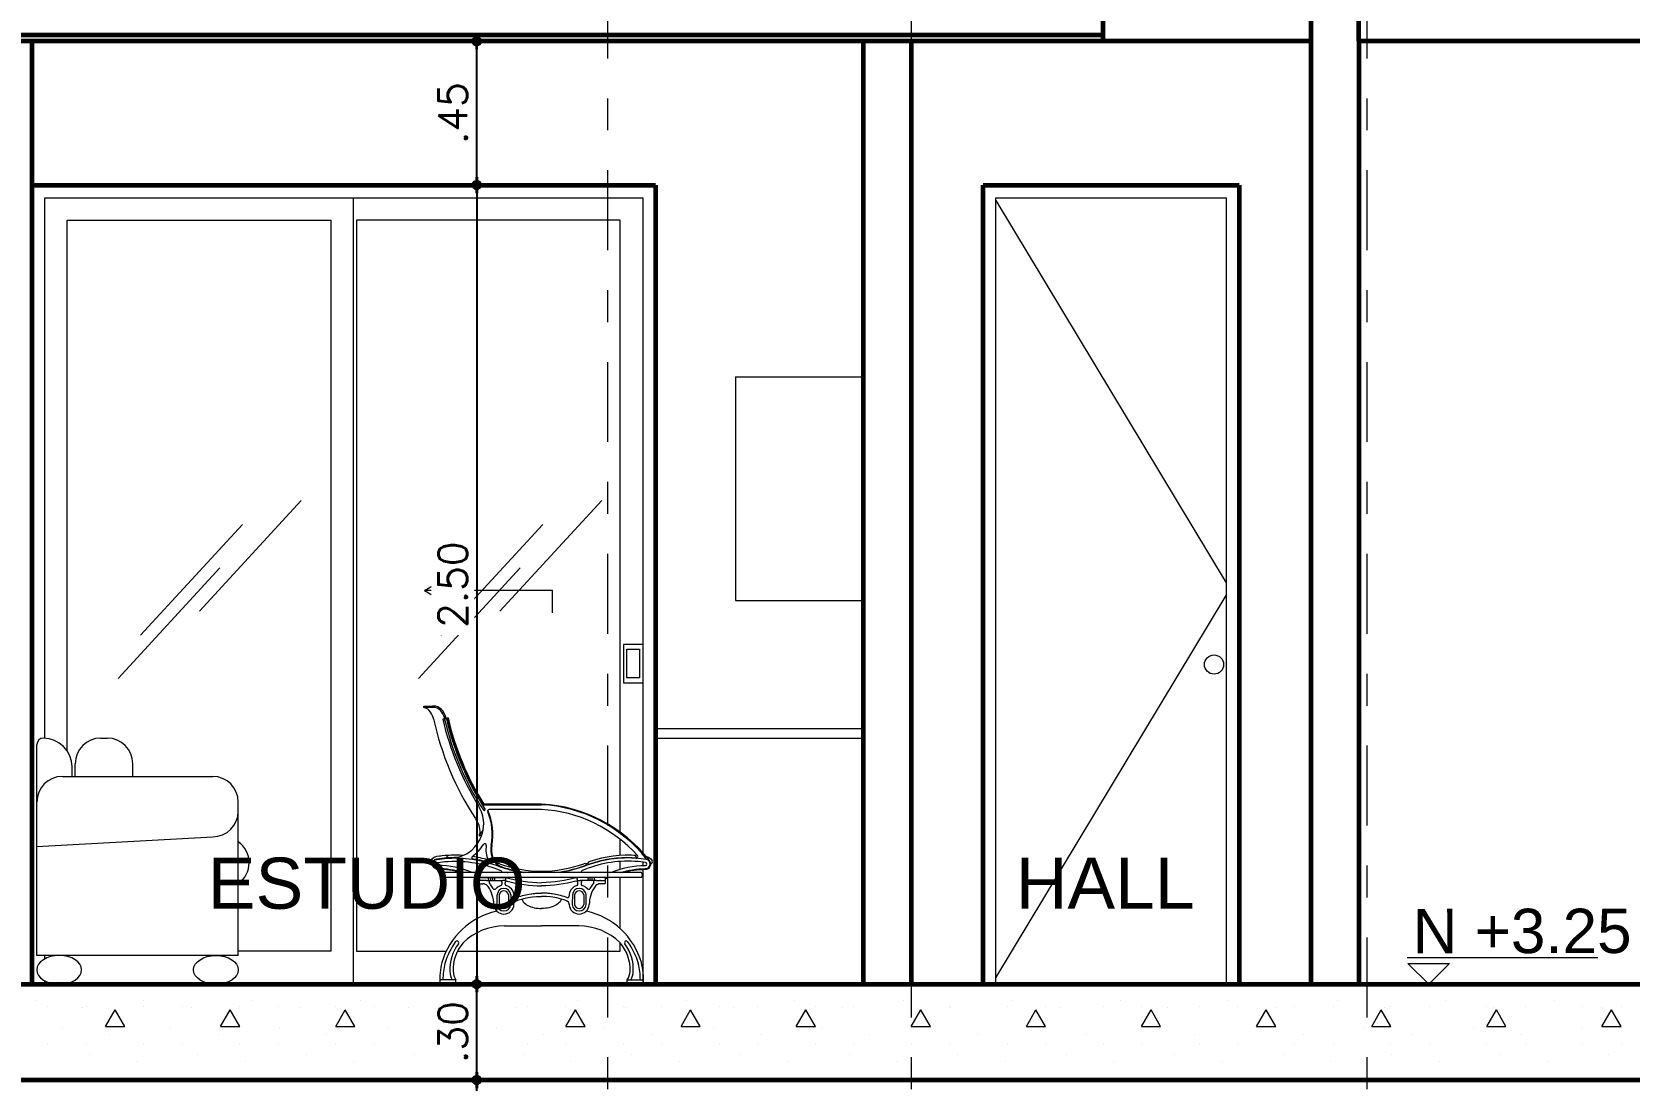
# Model space of a CAD drawing. Header units: metres. Extents: x -50 to 76, y -61 to 14.
# Drawn here: x 51.63 to 56.625, y -35.846 to -32.567 of the extents above; entities that cross this region are included whole.
import ezdxf

# ---------------------------------------------------------------- set-up
doc = ezdxf.new("R2010")
doc.units = ezdxf.units.M
doc.header["$MEASUREMENT"] = 0
for name, pattern in [('CENTER', [2, 1.25, -0.25, 0.25, -0.25]), ('CENTERX2', [4, 2.5, -0.5, 0.5, -0.5]), ('DASHDOT2', [0.5, 0.25, -0.125, 0, -0.125])]:
    doc.linetypes.add(name, pattern=pattern)
for name, color, linetype, lineweight in [('1 CALCAS', 255, 'Continuous', 60), ('1 MUEBLES', 46, 'Continuous', 18), ('1 NIVELES', 145, 'Continuous', 18), ('1 PUERTAS', 251, 'Continuous', 18), ('1 TEXTOS', 4, 'Continuous', 20), ('COTA10', 153, 'Continuous', 13), ('COTAS', 251, 'Continuous', 35), ('EJES', 251, 'CENTERX2', 0), ('TEXTOS', 4, 'Continuous', 25)]:
    doc.layers.add(name, color=color, linetype=linetype, lineweight=lineweight)
doc.layers.add('Nuevo_1 PLACA 2DO PISO_Pluma_Nº__169', color=7, linetype='Continuous', lineweight=13, true_color=0x68b353)
doc.styles.add('cotas', font='romans.shx')
doc.styles.add('Estilo_Generado_1', font='arial.ttf')
doc.styles.add('LEROY', font='arial.ttf')
doc.dimstyles.new('COT-50', dxfattribs={"dimscale": 0.5, "dimtxt": 0.18, "dimasz": 0.05, "dimexe": 0.08, "dimexo": 0.1, "dimgap": 0.06, "dimtad": 1, "dimzin": 4, "dimdsep": 46, "dimtxsty": 'cotas', "dimblk1": 'COTA', "dimblk2": 'COTA', "dimsah": 1, "dimcen": 0.09, "dimse1": 1, "dimse2": 1, "dimclrd": 256, "dimclre": 253, "dimclrt": 14, "dimadec": 0, "dimazin": 0, "dimtfac": 1, "dimtix": 1, "dimtmove": 0, "dimatfit": 3, "dimldrblk": 'COTA', "dimfxl": 1, "dimtfill": 1, "dimtfillclr": 256, "dimtolj": 1, "dimtzin": 12, "dimarcsym": 0})

# ---------------------------------------------------------------- blocks, each defined once
blk = doc.blocks.new('03 Mueble 1 pza elev l')
for p, q in [((-0.56, 0.57), (-0.56, 0.75)), ((-0.54, 0.77), (-0.54, 0.77)), ((-0.36, 0.77), (-0.34, 0.77)), ((-0.48, 0.65), (-0.01, 0.65)), ((-0.45, 0.65), (-0.45, 0.68)), ((-0.44, 0.65), (-0.44, 0.69)), ((-0.26, 0.65), (-0.26, 0.69)), ((-0.56, 0.09), (-0.56, 0.57)), ((0.07, 0.09), (0.07, 0.57)), ((0.07, 0.5412), (0.07, 0.57)), ((-0.56, 0.4312), (-0.01, 0.4612)), ((0.1039, 0.38), (0.1039, 0.38)), ((0.07, 0.09), (-0.56, 0.09))]:
    blk.add_line(p, q)
for centre, radius, start, end in [((-0.54, 0.75), 0.02, 90, 180), ((-0.54, 0.68), 0.09, 0, 90), ((-0.36, 0.69), 0.08, 90, 180), ((-0.34, 0.69), 0.08, 360, 90), ((-0.48, 0.57), 0.08, 90, 180), ((-0.01, 0.57), 0.08, 360, 90), ((-0.01, 0.5412), 0.08, 270, 0), ((0.0239, 0.38), 0.08, 360, 54.823), ((0.0239, 0.38), 0.08, 305.177, 0)]:
    blk.add_arc(centre, radius, start, end)
at = {"extrusion": (0, 0, -1)}
blk.add_ellipse((-0.49, 0.045), major_axis=(-0.07, 0), ratio=0.642857, dxfattribs=at)
blk.add_ellipse((0, 0.045), major_axis=(0.07, 0), ratio=0.642857)
blk = doc.blocks.new('RDDFG')
at = {"layer": '1 MUEBLES'}
for p, q in [((52.8823, -34.6807), (52.856, -34.6807)), ((52.8565, -34.6766), (52.8827, -34.6766)), ((52.8913, -34.6807), (52.8823, -34.6807)), ((52.893, -34.6766), (52.8827, -34.6766)), ((52.9315, -34.7136), (52.9149, -34.7174)), ((52.9213, -34.7207), (52.916, -34.7219)), ((52.9306, -34.7186), (52.9272, -34.7194)), ((53.0423, -34.9849), (53.224, -34.9849)), ((53.0429, -35.0029), (53.0479, -34.9998)), ((53.224, -34.9829), (53.0434, -34.9829)), ((53.224, -34.9999), (53.0604, -34.9999)), ((53.3746, -35.1627), (53.3713, -35.1639)), ((53.5369, -35.1973), (52.9108, -35.1973)), ((53.5369, -35.2123), (52.9108, -35.2123)), ((53.0338, -35.2123), (53.1125, -35.2123)), ((53.0652, -35.2223), (53.0652, -35.2123)), ((53.0712, -35.2223), (53.0712, -35.2123)), ((53.0867, -35.1694), (53.0867, -35.1694)), ((53.0919, -35.1697), (53.0886, -35.1685)), ((53.1, -35.1973), (53.1, -35.1953)), ((53.4138, -35.2123), (53.3351, -35.2123)), ((53.3476, -35.1973), (53.3476, -35.1953)), ((53.3591, -35.1685), (53.3558, -35.1697)), ((53.361, -35.1694), (53.361, -35.1694)), ((53.3695, -35.1678), (53.363, -35.1703)), ((53.3764, -35.2223), (53.3764, -35.2123)), ((53.3824, -35.2223), (53.3824, -35.2123)), ((53.0238, -35.2293), (53.0238, -35.2153)), ((53.0521, -35.2223), (53.0268, -35.2223)), ((53.0268, -35.2323), (53.0398, -35.2323)), ((53.0582, -35.2193), (53.0582, -35.2153)), ((53.0775, -35.2193), (53.0775, -35.2153)), ((53.1, -35.2273), (53.1, -35.2331)), ((53.1098, -35.2223), (53.1025, -35.2223)), ((53.11, -35.2331), (53.11, -35.2292)), ((53.1125, -35.2193), (53.1125, -35.2153)), ((53.3351, -35.2193), (53.3351, -35.2153)), ((53.3376, -35.2331), (53.3376, -35.2292)), ((53.3378, -35.2223), (53.3451, -35.2223)), ((53.3476, -35.2273), (53.3476, -35.2331)), ((53.3701, -35.2193), (53.3701, -35.2153)), ((53.3894, -35.2193), (53.3894, -35.2153)), ((53.3955, -35.2223), (53.4208, -35.2223)), ((53.4208, -35.2323), (53.4078, -35.2323)), ((53.4238, -35.2293), (53.4238, -35.2153)), ((53.0846, -35.2969), (53.0846, -35.2669)), ((53.0915, -35.2669), (53.0915, -35.2969)), ((53.1204, -35.2665), (53.1206, -35.2969)), ((53.1274, -35.2659), (53.1275, -35.2969)), ((53.3202, -35.2659), (53.3201, -35.2969)), ((53.3272, -35.2665), (53.327, -35.2969)), ((53.3561, -35.2669), (53.3561, -35.2969)), ((53.363, -35.2969), (53.363, -35.2669)), ((53.1078, -35.3639), (53.2241, -35.3639)), ((53.3403, -35.3639), (53.2241, -35.3639)), ((52.9562, -35.533), (52.9056, -35.533)), ((52.9552, -35.544), (52.9065, -35.544)), ((52.9123, -35.544), (52.9123, -35.549)), ((52.9562, -35.5431), (52.9562, -35.533)), ((53.4919, -35.533), (53.5425, -35.533)), ((53.4919, -35.5431), (53.4919, -35.533)), ((53.4929, -35.544), (53.5416, -35.544))]:
    blk.add_line(p, q, dxfattribs=at)
for points in [[(52.9092, -35.1456), (52.8952, -35.1474, 0.25215), (52.8774, -35.1603, -0.144529)], [(52.9709, -35.1973, 0.067185), (52.8995, -35.1868, -0.956681), (52.8964, -35.154), (52.9206, -35.151, -0.027382), (52.9606, -35.1495, -0.091949)], [(52.9778, -35.1973, 0.073453), (52.8994, -35.1848, -0.958233), (52.8967, -35.156), (52.9208, -35.1529, -0.018637)], [(52.8991, -35.1748, -0.977891), (52.898, -35.1659), (52.9221, -35.1628)], [(53.0066, -35.1973, 0.098457), (52.8991, -35.1748, -0.977891), (52.898, -35.1659), (52.9221, -35.1628)], [(52.9208, -35.1529, -0.118393), (53.0917, -35.1783)], [(52.9217, -35.1629, -0.118393), (53.088, -35.1875, -0.118393)], [(53.0061, -35.1532, -0.034418), (53.0551, -35.1637, -0.091949)], [(53.0097, -35.1557, -0.028954), (53.0507, -35.1646, -0.066453)], [(53.2657, -35.1973, 0.046433), (53.3398, -35.1819), (53.3624, -35.174), (53.372, -35.1708), (53.395, -35.1631, -0.089226), (53.5235, -35.1506)], [(53.5268, -35.1529, 0.118393), (53.3559, -35.1783)], [(53.5259, -35.1629, 0.118393), (53.3597, -35.1875, 0.118393)], [(53.441, -35.1973, -0.098457), (53.5485, -35.1748, 0.977891), (53.5496, -35.1659), (53.5256, -35.1628)], [(53.4698, -35.1973, -0.073453), (53.5482, -35.1848, 0.958233), (53.551, -35.156), (53.5268, -35.1529, 0.018637)], [(53.4769, -35.1973, -0.067124), (53.5482, -35.1868, 0.664653), (53.5613, -35.1593)], [(53.5515, -35.1472), (53.5523, -35.1474, -0.25215), (53.5701, -35.1603, 0.144529)], [(53.0238, -35.2165, 0.008659), (53.0154, -35.2123, -0.958233)], [(53.0884, -35.1877), (53.0967, -35.1906, 0.072044)], [(53.0917, -35.1783), (53.1077, -35.1838, 0.037041), (53.167, -35.1973, 0)], [(53.0927, -35.1765), (53.1084, -35.182, 0.04621), (53.1822, -35.1973, 0.072196)], [(53.1108, -35.2125, 0.063536), (53.2238, -35.2288, 0), (53.2238, -35.2288)], [(53.1164, -35.1968, 0.001133), (53.1182, -35.1973, 0.000002)], [(53.3368, -35.2125, -0.063536), (53.2238, -35.2288, 0), (53.2238, -35.2288)], [(53.3559, -35.1783), (53.3399, -35.1838, -0.037041), (53.2806, -35.1973, 0)], [(53.3313, -35.1968, -0.001133), (53.3294, -35.1973, -0.000002)], [(53.3592, -35.1877), (53.3509, -35.1906, -0.072044)], [(53.4238, -35.2165, -0.008645), (53.4322, -35.2123, 0.958233)], [(53.1163, -35.2244, 0.059035), (53.2238, -35.2388, 0.063536)], [(53.3313, -35.2244, -0.059035), (53.2238, -35.2388, -0.063536)], [(53.1627, -35.2793, 0.141949), (53.1665, -35.2883, 0.104642), (53.1812, -35.3002, 0.065949), (53.2006, -35.3071, 0.047363), (53.2241, -35.3098, 0.000076)], [(53.2854, -35.2794, -0.139943), (53.2816, -35.2883, -0.104642), (53.2669, -35.3002, -0.065949), (53.2475, -35.3071, -0.047363), (53.2241, -35.3098, -0.000076)], [(52.9552, -35.544), (52.9093, -35.544, -0.353371)], [(53.4929, -35.544), (53.5388, -35.544, 0.353371)]]:
    blk.add_lwpolyline(points, format="xyb", dxfattribs=at)
for points in [[(53.0521, -35.2223), (53.1025, -35.2223)], [(53.1152, -35.2384), (53.1153, -35.2384)], [(53.1443, -35.2754), (53.1482, -35.274), (53.1527, -35.2724), (53.1587, -35.2705), (53.1641, -35.269), (53.1699, -35.2675), (53.1747, -35.2664), (53.18, -35.2653), (53.1847, -35.2645), (53.191, -35.2635), (53.1936, -35.2632), (53.1979, -35.2627), (53.2029, -35.2622), (53.206, -35.262), (53.2094, -35.2618), (53.2123, -35.2617), (53.2189, -35.2615), (53.2238, -35.2616)], [(53.3033, -35.2754), (53.2995, -35.274), (53.2949, -35.2724), (53.2889, -35.2705), (53.2835, -35.269), (53.2777, -35.2675), (53.2729, -35.2664), (53.2676, -35.2653), (53.2629, -35.2645), (53.2567, -35.2635), (53.2541, -35.2632), (53.2497, -35.2627), (53.2447, -35.2622), (53.2416, -35.262), (53.2382, -35.2618), (53.2353, -35.2617), (53.2287, -35.2615), (53.2238, -35.2616)], [(53.3324, -35.2384), (53.3323, -35.2384)], [(53.3955, -35.2223), (53.3451, -35.2223)], [(53.1374, -35.2651), (53.1375, -35.2676), (53.1375, -35.2707)], [(53.1375, -35.2969), (53.1376, -35.2945), (53.1382, -35.292), (53.1398, -35.2893), (53.1434, -35.2865), (53.1479, -35.2847), (53.1528, -35.2829), (53.1623, -35.2799), (53.1685, -35.2781), (53.1763, -35.2763), (53.1823, -35.2751), (53.1886, -35.274), (53.196, -35.273), (53.2084, -35.2719), (53.2238, -35.2716)], [(53.3101, -35.2969), (53.3101, -35.2945), (53.3094, -35.292), (53.3079, -35.2893), (53.3042, -35.2865), (53.2997, -35.2847), (53.2948, -35.2829), (53.2853, -35.2799), (53.2791, -35.2781), (53.2713, -35.2763), (53.2653, -35.2751), (53.259, -35.274), (53.2516, -35.273), (53.2392, -35.2719), (53.2238, -35.2716)], [(53.3102, -35.2651), (53.3101, -35.2676), (53.3101, -35.2707)]]:
    blk.add_lwpolyline(points, dxfattribs=at)
for centre, radius, start, end in [((52.8566, -34.6787), 0.00204, 91.7845, 257.0114), ((52.8458, -34.7181), 0.0388, 36.4354, 74.7114), ((52.814, -34.734), 0.0741, 12.0153, 31.7306), ((52.8827, -34.6787), 0.00204, 91.7845, 257.0114), ((52.881, -34.7181), 0.0388, 36.4354, 74.7114), ((52.881, -34.7181), 0.0431, 36.4354, 74.7114), ((52.8492, -34.734), 0.0741, 12.0153, 31.7306), ((52.8492, -34.734), 0.0784, 12.0153, 31.7306), ((52.927, -34.7154), 0.00481, 318.1137, 21.9026), ((53.7862, -34.5161), 0.8773, 193.0067, 212.1453), ((53.7881, -34.5196), 0.9233, 192.3227, 213.4008), ((53.7789, -34.518), 0.8867, 192.9926, 212.0085), ((52.9211, -34.7174), 0.0005, 117.5009, 193.0758), ((53.7825, -34.517), 0.8849, 193.096, 213.3069), ((52.9257, -34.7262), 0.0104, 88.3598, 117.5009), ((52.9259, -34.7163), 0.0005, 13.0763, 88.3598), ((53.7844, -34.5166), 0.8809, 193.0966, 213.2662), ((53.7862, -34.5161), 0.8793, 193.3118, 212.2173), ((52.9135, -35.0517), 0.1302, 4.5625, 29.3165), ((53.0604, -35.0049), 0.005, 90, 202.4495), ((52.8862, -35.0769), 0.1835, 348.8124, 22.4495), ((52.8862, -35.0769), 0.1855, 348.8124, 23.6754), ((53.2008, -35.4315), 0.4322, 41.6722, 87.0477), ((53.2008, -35.4315), 0.4472, 38.3539, 87.0477), ((53.1971, -35.4449), 0.4628, 38.1045, 86.6749), ((52.9327, -35.0434), 0.1106, 303.7704, 1.0629), ((52.959, -35.0717), 0.0728, 358.7495, 36.0901), ((52.9327, -35.0434), 0.1275, 305.9049, 328.8777), ((53.0303, -35.0801), 0.00204, 125.5079, 280.8012), ((52.991, -35.0324), 0.0597, 308.9326, 327.2604), ((53.025, -35.0729), 0.00686, 307.0373, 357.3181), ((53.0303, -35.0801), 0.00204, 280.8012, 293.8115), ((52.991, -35.0324), 0.0639, 308.9326, 318.3801), ((53.0462, -35.112), 0.005, 350.2755, 148.8777), ((53.1286, -35.1261), 0.0787, 170.2755, 203.7487), ((53.1286, -35.1261), 0.0639, 166.5843, 234.7333), ((53.1286, -35.1261), 0.0619, 166.2971, 234.4766), ((52.8837, -35.1633), 0.007, 154.3619, 257.819), ((52.9539, -35.5129), 0.37, 86.1903, 97.7046), ((52.9356, -35.1523), 0.009, 93.2106, 167.7991), ((52.9384, -35.0499), 0.1021, 275.3038, 303.1129), ((53.0105, -35.1508), 0.005, 125.9049, 261.1582), ((52.9539, -35.5129), 0.37, 73.8916, 81.6762), ((53.0521, -35.1598), 0.005, 254.5243, 23.7487), ((53.3718, -35.1653), 0.0015, 110.6466, 200.6466), ((53.4939, -35.5129), 0.37, 85.3837, 108.7995), ((53.5119, -35.1523), 0.009, 12.535, 86.7894), ((53.5198, -35.1473), 0.005, 265.9806, 41.6998), ((53.5638, -35.1633), 0.007, 283.8569, 25.6381), ((52.9219, -35.2048), 0.0134, 145.9747, 214.0253), ((53.0268, -35.2153), 0.003, 90, 180), ((53.0612, -35.2153), 0.003, 90, 180), ((53.0745, -35.2153), 0.003, 0, 90), ((53.0853, -35.1689), 0.0015, 272.1498, 338.1094), ((53.0881, -35.1699), 0.0015, 69.3828, 158.2226), ((53.2278, -34.79), 0.4033, 250.3049, 269.4221), ((53.095, -35.1953), 0.005, 0, 70.7668), ((53.1095, -35.2153), 0.003, 0, 90), ((53.115, -35.2016), 0.005, 74.6391, 120.2216), ((53.2199, -34.7901), 0.4032, 270.5428, 289.696), ((53.3326, -35.2016), 0.005, 59.7784, 105.3609), ((53.3381, -35.2153), 0.003, 90, 180), ((53.3526, -35.1953), 0.005, 109.2332, 180), ((53.3596, -35.1699), 0.0015, 19.5844, 110.6466), ((53.3624, -35.1689), 0.0015, 199.5844, 290.6466), ((53.369, -35.1664), 0.0015, 290.6466, 20.6466), ((53.3731, -35.2153), 0.003, 90, 180), ((53.3864, -35.2153), 0.003, 0, 90), ((53.4208, -35.2153), 0.003, 0, 90), ((53.5258, -35.2048), 0.0134, 325.9747, 34.0253), ((53.0268, -35.2193), 0.003, 180, 270), ((53.0268, -35.2293), 0.003, 180, 270), ((53.0404, -35.2546), 0.0323, 88.7184, 91.5086), ((53.0404, -35.2548), 0.0225, 78.6814, 91.4301), ((53.0374, -35.256), 0.0244, 38.7317, 72.4656), ((52.9761, -35.2977), 0.0985, 0.4495, 35.3397), ((53.0612, -35.2193), 0.003, 180, 270), ((53.0644, -35.2273), 0.005, 90, 226.7587), ((53.0374, -35.256), 0.0344, 38.7317, 46.7587), ((53.0404, -35.2546), 0.0323, 47.0236, 47.0251), ((52.9945, -35.2884), 0.0882, 28.0721, 37.6031), ((53.0768, -35.2446), 0.005, 208.0721, 318.6792), ((53.0745, -35.2193), 0.003, 270, 0), ((53.105, -35.2694), 0.0326, 105.4093, 138.6792), ((53.106, -35.2682), 0.0214, 3.3678, 176.6322), ((53.106, -35.2685), 0.0145, 7.6009, 173.8796), ((53.095, -35.2273), 0.005, 0, 90), ((53.095, -35.2331), 0.005, 285.4093, 0), ((53.1095, -35.2193), 0.003, 270, 0), ((53.115, -35.2292), 0.005, 75.5943, 180), ((53.115, -35.2331), 0.005, 180, 256.3925), ((53.105, -35.2694), 0.0326, 7.6058, 74.8657), ((53.3426, -35.2694), 0.0326, 105.1343, 172.3942), ((53.3416, -35.2682), 0.0214, 3.3678, 176.6322), ((53.3416, -35.2685), 0.0145, 6.1204, 172.3991), ((53.3326, -35.2292), 0.005, 0, 104.4057), ((53.3326, -35.2331), 0.005, 283.6075, 0), ((53.3381, -35.2193), 0.003, 180, 270), ((53.3526, -35.2273), 0.005, 90, 180), ((53.3526, -35.2331), 0.005, 180, 254.5907), ((53.3426, -35.2694), 0.0326, 41.3208, 74.5907), ((53.3708, -35.2446), 0.005, 221.3208, 331.9279), ((53.3731, -35.2193), 0.003, 180, 270), ((53.4715, -35.2977), 0.0985, 144.6603, 179.5505), ((53.4531, -35.2884), 0.0882, 142.3969, 151.9279), ((53.3832, -35.2273), 0.005, 313.2413, 90), ((53.4102, -35.256), 0.0344, 133.2413, 141.2683), ((53.4072, -35.2546), 0.0323, 132.9749, 132.9764), ((53.3864, -35.2193), 0.003, 270, 0), ((53.4102, -35.256), 0.0244, 107.5344, 141.2683), ((53.4072, -35.2548), 0.0225, 88.5699, 101.3186), ((53.4072, -35.2546), 0.0323, 88.4914, 91.2816), ((53.4208, -35.2193), 0.003, 270, 0), ((53.4208, -35.2293), 0.003, 270, 0), ((53.1061, -35.2955), 0.0315, 182.546, 357.454), ((53.1061, -35.2958), 0.0215, 182.951, 357.049), ((53.1061, -35.2954), 0.0146, 186.0787, 353.8092), ((53.1425, -35.2707), 0.005, 180, 290.4049), ((53.3051, -35.2707), 0.005, 249.5951, 0), ((53.3415, -35.2955), 0.0315, 182.546, 357.454), ((53.3415, -35.2958), 0.0215, 182.951, 357.049), ((53.3415, -35.2954), 0.0146, 186.1908, 353.9213), ((53.134, -35.5438), 0.2314, 102.7831, 163.6136), ((53.3142, -35.5438), 0.2314, 16.3864, 77.3158), ((53.134, -35.5438), 0.2214, 143.8915, 163.6136), ((52.9594, -35.4165), 0.0053, 323.5673, 144.2315), ((53.1085, -35.5493), 0.1854, 90.2138, 134.417), ((53.3396, -35.5493), 0.1854, 45.583, 89.7862), ((53.4887, -35.4165), 0.0053, 35.7685, 216.4327), ((53.3142, -35.5438), 0.2214, 16.3864, 36.1085), ((53.0725, -35.5), 0.1352, 143.5673, 182.7413), ((53.0725, -35.5), 0.1252, 138.432, 182.7413), ((53.3757, -35.5), 0.1252, 357.2587, 41.568), ((53.3757, -35.5), 0.1352, 357.2587, 36.4327), ((53.1375, -35.5338), 0.2321, 166.2463, 182.2946), ((53.1375, -35.5338), 0.2221, 166.2463, 179.8123), ((52.9991, -35.504), 0.0618, 182.1979, 208.0266), ((52.9991, -35.504), 0.0518, 182.1979, 214.1006), ((53.449, -35.504), 0.0518, 325.8994, 357.8021), ((53.449, -35.504), 0.0618, 331.9734, 357.8021), ((53.3107, -35.5338), 0.2221, 0.1877, 13.7537), ((53.3107, -35.5338), 0.2321, 357.7054, 13.7537), ((52.9065, -35.543), 0.001, 182.2946, 270), ((52.9552, -35.5429), 0.00106, 271.4861, 349.8102), ((53.4929, -35.5429), 0.00106, 190.1898, 268.5139), ((53.5416, -35.543), 0.001, 270, 357.7054)]:
    blk.add_arc(centre, radius, start, end, dxfattribs=at)
for points in [[(52.9529, -35.544), (52.9529, -35.549), (52.9089, -35.544), (52.9089, -35.549)], [(52.9089, -35.544), (52.9089, -35.549), (52.9529, -35.544), (52.9529, -35.549)], [(53.4952, -35.544), (53.4952, -35.549), (53.5392, -35.544), (53.5392, -35.549)], [(53.5392, -35.544), (53.5392, -35.549), (53.4952, -35.544), (53.4952, -35.549)]]:
    blk.add_solid(points, dxfattribs=at)
blk = doc.blocks.new('COTA')
for p, q in [((-1, 0), (1, 0)), ((0, 1.5), (0, -1.5))]:
    blk.add_line(p, q)
blk.add_circle((0, 0), 0.5)
blk = doc.blocks.new('*D924')
at = {"layer": 'COTAS', "lineweight": -2, "transparency": 16777216}
blk.add_line((53.0212, -36.2913), (53.0212, -35.8713), dxfattribs=at)
at = {"layer": 'Defpoints', "color": 0, "transparency": 16777216}
for p in [(53.0212, -35.8463), (53.2801, -35.8463), (53.2801, -36.3163)]:
    blk.add_point(p, dxfattribs=at)
at = {"layer": 'COTAS', "lineweight": -2, "transparency": 16777216, "xscale": 0.025, "yscale": 0.025, "zscale": 0.025}
for p, rotation in [((53.0212, -35.8463), 90), ((53.0212, -36.3163), 270)]:
    blk.add_blockref('COTA', p, dxfattribs=dict(at, rotation=rotation))
at = {"layer": 'COTAS', "color": 14, "transparency": 16777216, "insert": (52.9462, -36.0813), "char_height": 0.09, "attachment_point": 5, "rotation": 90, "style": 'cotas', "bg_fill": 3, "box_fill_scale": 1.25, "bg_fill_color": 256, "bg_fill_true_color": 13158600, "bg_fill_transparency": 0}
blk.add_mtext('\\A1;.47', dxfattribs=at)
blk = doc.blocks.new('*D925')
at = {"layer": 'COTAS', "lineweight": -2, "transparency": 16777216}
blk.add_line((53.0212, -35.8213), (53.0212, -35.5713), dxfattribs=at)
at = {"layer": 'Defpoints', "color": 0, "transparency": 16777216}
for p in [(50.2801, -35.5463), (53.0212, -35.5463), (50.2801, -35.8463)]:
    blk.add_point(p, dxfattribs=at)
at = {"layer": 'COTAS', "lineweight": -2, "transparency": 16777216, "xscale": 0.025, "yscale": 0.025, "zscale": 0.025}
for p, rotation in [((53.0212, -35.5463), 90), ((53.0212, -35.8463), 270)]:
    blk.add_blockref('COTA', p, dxfattribs=dict(at, rotation=rotation))
at = {"layer": 'COTAS', "color": 14, "transparency": 16777216, "insert": (52.9462, -35.6963), "char_height": 0.09, "attachment_point": 5, "rotation": 90, "style": 'cotas', "bg_fill": 3, "box_fill_scale": 1.25, "bg_fill_color": 256, "bg_fill_true_color": 13158600, "bg_fill_transparency": 0}
blk.add_mtext('\\A1;.30', dxfattribs=at)
blk = doc.blocks.new('*D926')
at = {"layer": 'COTAS', "lineweight": -2, "transparency": 16777216}
blk.add_line((53.0212, -33.0713), (53.0212, -35.5213), dxfattribs=at)
at = {"layer": 'Defpoints', "color": 0, "transparency": 16777216}
for p in [(53.5801, -33.0463), (53.0212, -35.5463), (53.5801, -35.5463)]:
    blk.add_point(p, dxfattribs=at)
at = {"layer": 'COTAS', "lineweight": -2, "transparency": 16777216, "xscale": 0.025, "yscale": 0.025, "zscale": 0.025}
for p, rotation in [((53.0212, -33.0463), 90), ((53.0212, -35.5463), 270)]:
    blk.add_blockref('COTA', p, dxfattribs=dict(at, rotation=rotation))
at = {"layer": 'COTAS', "color": 14, "transparency": 16777216, "insert": (52.9462, -34.2963), "char_height": 0.09, "attachment_point": 5, "rotation": 90, "style": 'cotas', "bg_fill": 3, "box_fill_scale": 1.25, "bg_fill_color": 256, "bg_fill_true_color": 13158600, "bg_fill_transparency": 0}
blk.add_mtext('\\A1;2.50', dxfattribs=at)
blk = doc.blocks.new('*D927')
at = {"layer": 'COTAS', "lineweight": -2, "transparency": 16777216}
blk.add_line((53.0212, -33.0213), (53.0212, -32.6213), dxfattribs=at)
at = {"layer": 'Defpoints', "color": 0, "transparency": 16777216}
for p in [(53.0212, -32.5963), (53.5801, -32.5963), (53.5801, -33.0463)]:
    blk.add_point(p, dxfattribs=at)
at = {"layer": 'COTAS', "lineweight": -2, "transparency": 16777216, "xscale": 0.025, "yscale": 0.025, "zscale": 0.025}
for p, rotation in [((53.0212, -32.5963), 90), ((53.0212, -33.0463), 270)]:
    blk.add_blockref('COTA', p, dxfattribs=dict(at, rotation=rotation))
at = {"layer": 'COTAS', "color": 14, "transparency": 16777216, "insert": (52.9462, -32.8213), "char_height": 0.09, "attachment_point": 5, "rotation": 90, "style": 'cotas', "bg_fill": 3, "box_fill_scale": 1.25, "bg_fill_color": 256, "bg_fill_true_color": 13158600, "bg_fill_transparency": 0}
blk.add_mtext('\\A1;.45', dxfattribs=at)

msp = doc.modelspace()

# ---------------------------------------------------------------- linework, layer by layer
at = {"layer": '1 CALCAS'}
for p, q in [((55.6301, -30.7963), (55.6301, -35.5463)), ((50.0301, -32.5763), (54.9801, -32.5763)), ((54.9801, -32.5963), (50.0301, -32.5963)), ((51.6301, -32.5963), (51.6301, -35.5463)), ((54.2301, -32.5963), (54.2301, -35.5463)), ((54.3801, -32.5963), (54.3801, -35.5463)), ((55.7801, -32.5963), (55.7801, -35.5463)), ((51.6301, -33.0463), (53.5801, -33.0463)), ((53.5801, -33.0463), (53.5801, -35.5463)), ((54.6051, -35.5463), (54.6051, -33.0463)), ((54.6051, -33.0463), (55.4051, -33.0463)), ((55.4051, -33.0463), (55.4051, -35.5463))]:
    msp.add_line(p, q, dxfattribs=at)
for points in [[(55.7801, -32.2963), (60.2606, -32.2963), (60.2606, -32.5963), (55.7801, -32.5963)], [(54.9801, -32.4463), (55.6301, -32.4463), (55.6301, -32.5963), (54.9801, -32.5963)], [(60.2801, -35.8463), (50.2801, -35.8463), (50.2801, -35.5463), (60.2801, -35.5463)]]:
    msp.add_lwpolyline(points, close=True, dxfattribs=at)
at = {"layer": '1 MUEBLES'}
for p, q in [((53.8301, -33.6463), (54.2301, -33.6463)), ((53.8301, -33.6463), (53.8301, -34.3463)), ((53.8301, -34.3463), (54.2301, -34.3463)), ((53.5801, -34.7463), (54.2301, -34.7463)), ((53.5801, -34.7763), (54.2301, -34.7763)), ((53.5801, -35.5463), (54.2301, -35.5463))]:
    msp.add_line(p, q, dxfattribs=at)
at = {"layer": '1 NIVELES', "color": 2, "linetype": 'CENTER'}
for p, q in [((55.9307, -35.4624), (56.5274, -35.4624)), ((55.9985, -35.5463), (55.9331, -35.4813)), ((55.9331, -35.4813), (56.0638, -35.4813)), ((55.9985, -35.5463), (56.0638, -35.4813))]:
    msp.add_line(p, q, dxfattribs=at)
at = {"layer": '1 PUERTAS'}
for p, q in [((51.6701, -33.0863), (53.5401, -33.0863)), ((51.6701, -34.7766), (51.6701, -33.0863)), ((52.6351, -33.0863), (52.6351, -35.5433)), ((53.5401, -33.0863), (53.5401, -35.1342)), ((54.6451, -35.5463), (54.6451, -33.0863)), ((54.6451, -33.0863), (55.3651, -33.0863)), ((54.6451, -33.0943), (55.3651, -34.2904)), ((55.3651, -33.0863), (55.3651, -35.5463)), ((54.6451, -35.5264), (55.3651, -34.3303)), ((53.5401, -34.4833), (53.4801, -34.4833)), ((53.4801, -34.4833), (53.4801, -34.6033)), ((53.4801, -34.6033), (53.5401, -34.6033)), ((53.5401, -35.1647), (53.5401, -35.175)), ((53.5401, -35.187), (53.5401, -35.5463)), ((51.6701, -35.4672), (51.6701, -35.4565)), ((51.6701, -35.5433), (51.6701, -35.5358))]:
    msp.add_line(p, q, dxfattribs=at)
for points in [[(51.7401, -34.8164), (51.7401, -33.1563), (52.5651, -33.1563), (52.5651, -35.4433), (52.2754, -35.4433)], [(53.4701, -35.0712), (53.4701, -33.1563), (52.6451, -33.1563), (52.6451, -35.4433), (52.9256, -35.4433)], [(52.8576, -34.3148), (52.9182, -34.2798)], [(53.2576, -34.3848), (53.2576, -34.3148), (52.8576, -34.3148), (52.9182, -34.3498)], [(53.4701, -35.1437), (53.4701, -35.0934)], [(53.4701, -35.1867), (53.4701, -35.1623)], [(53.4701, -35.3729), (53.4701, -35.2123)], [(52.9608, -35.4433), (53.4701, -35.4433), (53.4701, -35.4177)]]:
    msp.add_lwpolyline(points, dxfattribs=at)
msp.add_lwpolyline([(53.4901, -34.4983), (53.5301, -34.4983), (53.5301, -34.5883), (53.4901, -34.5883)], close=True, dxfattribs=at)
msp.add_circle((55.3271, -34.5463), 0.03, dxfattribs=at)
at = {"layer": 'COTA10'}
for p, q in [((52.1538, -34.3798), (52.4723, -34.0336)), ((53.0934, -34.3798), (53.4119, -34.0336)), ((51.9696, -34.4547), (52.2881, -34.1085)), ((52.9092, -34.4547), (53.2277, -34.1085)), ((51.8993, -34.5904), (52.2178, -34.2442)), ((52.8389, -34.5904), (53.1574, -34.2442))]:
    msp.add_line(p, q, dxfattribs=at)
at = {"layer": 'EJES', "linetype": 'DASHDOT2'}
for p, q in [((53.4301, -30.0001), (53.4301, -40.1498)), ((54.3801, -30.0001), (54.3801, -40.1498)), ((55.8051, -30.0001), (55.8051, -40.1498))]:
    msp.add_line(p, q, dxfattribs=at)
at = {"layer": 'Nuevo_1 PLACA 2DO PISO_Pluma_Nº__169', "color": 85, "linetype": 'Continuous', "lineweight": 13, "true_color": 0x68b353}
for p, q in [((51.6399, -35.5968), (51.6399, -35.5968)), ((51.9794, -35.5968), (51.9794, -35.5968)), ((52.3188, -35.5968), (52.3188, -35.5968)), ((52.6582, -35.5968), (52.6582, -35.5968)), ((52.9976, -35.5968), (52.9976, -35.5968)), ((53.337, -35.5968), (53.337, -35.5968)), ((53.6764, -35.5968), (53.6764, -35.5968)), ((54.0158, -35.5968), (54.0158, -35.5968)), ((54.3552, -35.5968), (54.3552, -35.5968)), ((54.6946, -35.5968), (54.6946, -35.5968)), ((55.0341, -35.5968), (55.0341, -35.5968)), ((55.3735, -35.5968), (55.3735, -35.5968)), ((55.7129, -35.5968), (55.7129, -35.5968)), ((56.0523, -35.5968), (56.0523, -35.5968)), ((56.3917, -35.5968), (56.3917, -35.5968)), ((51.6801, -35.6163), (51.6801, -35.6163)), ((51.7884, -35.618), (51.7884, -35.618)), ((51.8001, -35.6163), (51.8001, -35.6163)), ((51.8601, -35.6786), (51.8901, -35.6267)), ((51.9201, -35.6786), (51.8901, -35.6267)), ((51.9801, -35.6163), (51.9801, -35.6163)), ((52.1001, -35.6163), (52.1001, -35.6163)), ((52.1278, -35.618), (52.1278, -35.618)), ((52.2201, -35.6786), (52.2501, -35.6267)), ((52.2801, -35.6786), (52.2501, -35.6267)), ((52.2801, -35.6163), (52.2801, -35.6163)), ((52.4001, -35.6163), (52.4001, -35.6163)), ((52.4673, -35.618), (52.4673, -35.618)), ((52.5801, -35.6163), (52.5801, -35.6163)), ((52.5801, -35.6786), (52.6101, -35.6267)), ((52.6401, -35.6786), (52.6101, -35.6267)), ((52.7001, -35.6163), (52.7001, -35.6163)), ((52.8067, -35.618), (52.8067, -35.618)), ((52.8801, -35.6163), (52.8801, -35.6163)), ((52.9401, -35.6786), (52.9701, -35.6267)), ((53.0001, -35.6786), (52.9701, -35.6267)), ((53.0001, -35.6163), (53.0001, -35.6163)), ((53.1461, -35.618), (53.1461, -35.618)), ((53.1801, -35.6163), (53.1801, -35.6163)), ((53.3001, -35.6163), (53.3001, -35.6163)), ((53.3001, -35.6786), (53.3301, -35.6267)), ((53.3601, -35.6786), (53.3301, -35.6267)), ((53.4801, -35.6163), (53.4801, -35.6163)), ((53.4855, -35.618), (53.4855, -35.618)), ((53.6001, -35.6163), (53.6001, -35.6163)), ((53.6601, -35.6786), (53.6901, -35.6267)), ((53.7201, -35.6786), (53.6901, -35.6267)), ((53.7801, -35.6163), (53.7801, -35.6163)), ((53.8249, -35.618), (53.8249, -35.618)), ((53.9001, -35.6163), (53.9001, -35.6163)), ((54.0201, -35.6786), (54.0501, -35.6267)), ((54.0801, -35.6786), (54.0501, -35.6267)), ((54.0801, -35.6163), (54.0801, -35.6163)), ((54.1643, -35.618), (54.1643, -35.618)), ((54.2001, -35.6163), (54.2001, -35.6163)), ((54.3801, -35.6163), (54.3801, -35.6163)), ((54.3801, -35.6786), (54.4101, -35.6267)), ((54.4401, -35.6786), (54.4101, -35.6267)), ((54.5001, -35.6163), (54.5001, -35.6163)), ((54.5037, -35.618), (54.5037, -35.618)), ((54.6801, -35.6163), (54.6801, -35.6163)), ((54.7401, -35.6786), (54.7701, -35.6267)), ((54.8001, -35.6786), (54.7701, -35.6267)), ((54.8001, -35.6163), (54.8001, -35.6163)), ((54.8431, -35.618), (54.8431, -35.618)), ((54.9801, -35.6163), (54.9801, -35.6163)), ((55.1001, -35.6163), (55.1001, -35.6163)), ((55.1001, -35.6786), (55.1301, -35.6267)), ((55.1601, -35.6786), (55.1301, -35.6267)), ((55.1826, -35.618), (55.1826, -35.618)), ((55.2801, -35.6163), (55.2801, -35.6163)), ((55.4001, -35.6163), (55.4001, -35.6163)), ((55.4601, -35.6786), (55.4901, -35.6267)), ((55.5201, -35.6786), (55.4901, -35.6267)), ((55.522, -35.618), (55.522, -35.618)), ((55.5801, -35.6163), (55.5801, -35.6163)), ((55.7001, -35.6163), (55.7001, -35.6163)), ((55.8201, -35.6786), (55.8501, -35.6267)), ((55.8801, -35.6786), (55.8501, -35.6267)), ((55.8614, -35.618), (55.8614, -35.618)), ((55.8801, -35.6163), (55.8801, -35.6163)), ((56.0001, -35.6163), (56.0001, -35.6163)), ((56.1801, -35.6163), (56.1801, -35.6163)), ((56.1801, -35.6786), (56.2101, -35.6267)), ((56.2008, -35.618), (56.2008, -35.618)), ((56.2401, -35.6786), (56.2101, -35.6267)), ((56.3001, -35.6163), (56.3001, -35.6163)), ((56.4801, -35.6163), (56.4801, -35.6163)), ((56.5401, -35.6786), (56.5701, -35.6267)), ((56.5402, -35.618), (56.5402, -35.618)), ((56.6001, -35.6786), (56.5701, -35.6267)), ((56.6001, -35.6163), (56.6001, -35.6163)), ((51.7248, -35.6816), (51.7248, -35.6816)), ((51.8601, -35.6786), (51.9201, -35.6786)), ((51.8733, -35.7028), (51.8733, -35.7028)), ((52.0642, -35.6816), (52.0642, -35.6816)), ((52.2127, -35.7028), (52.2127, -35.7028)), ((52.2201, -35.6786), (52.2801, -35.6786)), ((52.4036, -35.6816), (52.4036, -35.6816)), ((52.5521, -35.7028), (52.5521, -35.7028)), ((52.5801, -35.6786), (52.6401, -35.6786)), ((52.743, -35.6816), (52.743, -35.6816)), ((52.8915, -35.7028), (52.8915, -35.7028)), ((52.9401, -35.6786), (53.0001, -35.6786)), ((53.0824, -35.6816), (53.0824, -35.6816)), ((53.2309, -35.7028), (53.2309, -35.7028)), ((53.3001, -35.6786), (53.3601, -35.6786)), ((53.4219, -35.6816), (53.4219, -35.6816)), ((53.5703, -35.7028), (53.5703, -35.7028)), ((53.6601, -35.6786), (53.7201, -35.6786)), ((53.7613, -35.6816), (53.7613, -35.6816)), ((53.9098, -35.7028), (53.9098, -35.7028)), ((54.0201, -35.6786), (54.0801, -35.6786)), ((54.1007, -35.6816), (54.1007, -35.6816)), ((54.2492, -35.7028), (54.2492, -35.7028)), ((54.3801, -35.6786), (54.4401, -35.6786)), ((54.4401, -35.6816), (54.4401, -35.6816)), ((54.5886, -35.7028), (54.5886, -35.7028)), ((54.7401, -35.6786), (54.8001, -35.6786)), ((54.7795, -35.6816), (54.7795, -35.6816)), ((54.928, -35.7028), (54.928, -35.7028)), ((55.1001, -35.6786), (55.1601, -35.6786)), ((55.1189, -35.6816), (55.1189, -35.6816)), ((55.2674, -35.7028), (55.2674, -35.7028)), ((55.4583, -35.6816), (55.4583, -35.6816)), ((55.4601, -35.6786), (55.5201, -35.6786)), ((55.6068, -35.7028), (55.6068, -35.7028)), ((55.7977, -35.6816), (55.7977, -35.6816)), ((55.8201, -35.6786), (55.8801, -35.6786)), ((55.9462, -35.7028), (55.9462, -35.7028)), ((56.1371, -35.6816), (56.1371, -35.6816)), ((56.1801, -35.6786), (56.2401, -35.6786)), ((56.2856, -35.7028), (56.2856, -35.7028)), ((56.4766, -35.6816), (56.4766, -35.6816)), ((56.5401, -35.6786), (56.6001, -35.6786)), ((51.6801, -35.7363), (51.6801, -35.7363)), ((51.8001, -35.7363), (51.8001, -35.7363)), ((51.9801, -35.7363), (51.9801, -35.7363)), ((52.1001, -35.7363), (52.1001, -35.7363)), ((52.2801, -35.7363), (52.2801, -35.7363)), ((52.4001, -35.7363), (52.4001, -35.7363)), ((52.5801, -35.7363), (52.5801, -35.7363)), ((52.7001, -35.7363), (52.7001, -35.7363)), ((52.8801, -35.7363), (52.8801, -35.7363)), ((53.0001, -35.7363), (53.0001, -35.7363)), ((53.1801, -35.7363), (53.1801, -35.7363)), ((53.3001, -35.7363), (53.3001, -35.7363)), ((53.4801, -35.7363), (53.4801, -35.7363)), ((53.6001, -35.7363), (53.6001, -35.7363)), ((53.7801, -35.7363), (53.7801, -35.7363)), ((53.9001, -35.7363), (53.9001, -35.7363)), ((54.0801, -35.7363), (54.0801, -35.7363)), ((54.2001, -35.7363), (54.2001, -35.7363)), ((54.3801, -35.7363), (54.3801, -35.7363)), ((54.5001, -35.7363), (54.5001, -35.7363)), ((54.6801, -35.7363), (54.6801, -35.7363)), ((54.8001, -35.7363), (54.8001, -35.7363)), ((54.9801, -35.7363), (54.9801, -35.7363)), ((55.1001, -35.7363), (55.1001, -35.7363)), ((55.2801, -35.7363), (55.2801, -35.7363)), ((55.4001, -35.7363), (55.4001, -35.7363)), ((55.5801, -35.7363), (55.5801, -35.7363)), ((55.7001, -35.7363), (55.7001, -35.7363)), ((55.8801, -35.7363), (55.8801, -35.7363)), ((56.0001, -35.7363), (56.0001, -35.7363)), ((56.1801, -35.7363), (56.1801, -35.7363)), ((56.3001, -35.7363), (56.3001, -35.7363)), ((56.4801, -35.7363), (56.4801, -35.7363)), ((56.6001, -35.7363), (56.6001, -35.7363)), ((51.8097, -35.7665), (51.8097, -35.7665)), ((51.9581, -35.7877), (51.9581, -35.7877)), ((52.1491, -35.7665), (52.1491, -35.7665)), ((52.2976, -35.7877), (52.2976, -35.7877)), ((52.4885, -35.7665), (52.4885, -35.7665)), ((52.637, -35.7877), (52.637, -35.7877)), ((52.8279, -35.7665), (52.8279, -35.7665)), ((52.9764, -35.7877), (52.9764, -35.7877)), ((53.1673, -35.7665), (53.1673, -35.7665)), ((53.3158, -35.7877), (53.3158, -35.7877)), ((53.5067, -35.7665), (53.5067, -35.7665)), ((53.6552, -35.7877), (53.6552, -35.7877)), ((53.8461, -35.7665), (53.8461, -35.7665)), ((53.9946, -35.7877), (53.9946, -35.7877)), ((54.1855, -35.7665), (54.1855, -35.7665)), ((54.334, -35.7877), (54.334, -35.7877)), ((54.5249, -35.7665), (54.5249, -35.7665)), ((54.6734, -35.7877), (54.6734, -35.7877)), ((54.8644, -35.7665), (54.8644, -35.7665)), ((55.0128, -35.7877), (55.0128, -35.7877)), ((55.2038, -35.7665), (55.2038, -35.7665)), ((55.3523, -35.7877), (55.3523, -35.7877)), ((55.5432, -35.7665), (55.5432, -35.7665)), ((55.6917, -35.7877), (55.6917, -35.7877)), ((55.8826, -35.7665), (55.8826, -35.7665)), ((56.0311, -35.7877), (56.0311, -35.7877)), ((56.222, -35.7665), (56.222, -35.7665)), ((56.3705, -35.7877), (56.3705, -35.7877)), ((56.5614, -35.7665), (56.5614, -35.7665))]:
    msp.add_line(p, q, dxfattribs=at)

# ---------------------------------------------------------------- block references
at = {"layer": '1 MUEBLES'}
for name, p in [('RDDFG', (0, 0)), ('03 Mueble 1 pza elev l', (52.2054, -35.5465))]:
    msp.add_blockref(name, p, dxfattribs=at)

# ---------------------------------------------------------------- texts
at = {"layer": '1 TEXTOS', "char_height": 0.16, "attachment_point": 1, "style": 'Estilo_Generado_1'}
for s, insert in [('\\A1;ESTUDIO', (52.1804, -35.1505)), ('\\A1;HALL', (54.7071, -35.1505))]:
    msp.add_mtext(s, dxfattribs=dict(at, insert=insert))
at = {"layer": 'TEXTOS', "color": 2, "style": 'LEROY'}
msp.add_text('N +3.25', height=0.13885, rotation=0.0654, dxfattribs=at).set_placement((55.9483, -35.4496))

# ---------------------------------------------------------------- next in the draw order: dimensions: what is measured, and where the dimension line sits
at = {"layer": 'COTAS'}
dim = msp.add_linear_dim(base=(53.0212, -35.8463), p1=(53.2801, -36.3163), p2=(53.2801, -35.8463), angle=90, dimstyle='COT-50', dxfattribs=at)
dim.commit()
dim.dimension.update_dxf_attribs({"geometry": '*D924', "text_midpoint": (52.9462, -36.0813)})

# ---------------------------------------------------------------- next in the draw order: dimensions: what is measured, and where the dimension line sits
dim = msp.add_linear_dim(base=(53.0212, -35.5463), p1=(50.2801, -35.8463), p2=(50.2801, -35.5463), angle=90, dimstyle='COT-50', dxfattribs=at)
dim.commit()
dim.dimension.update_dxf_attribs({"geometry": '*D925', "text_midpoint": (52.9462, -35.6963)})

# ---------------------------------------------------------------- next in the draw order: dimensions: what is measured, and where the dimension line sits
dim = msp.add_linear_dim(base=(53.0212, -35.5463), p1=(53.5801, -33.0463), p2=(53.5801, -35.5463), angle=90, dimstyle='COT-50', dxfattribs=at)
dim.commit()
dim.dimension.update_dxf_attribs({"geometry": '*D926', "text_midpoint": (52.9462, -34.2963)})

# ---------------------------------------------------------------- next in the draw order: dimensions: what is measured, and where the dimension line sits
dim = msp.add_linear_dim(base=(53.0212, -32.5963), p1=(53.5801, -33.0463), p2=(53.5801, -32.5963), angle=90, dimstyle='COT-50', dxfattribs=at)
dim.commit()
dim.dimension.update_dxf_attribs({"geometry": '*D927', "text_midpoint": (52.9462, -32.8213)})

doc.saveas('drawing.dxf')
